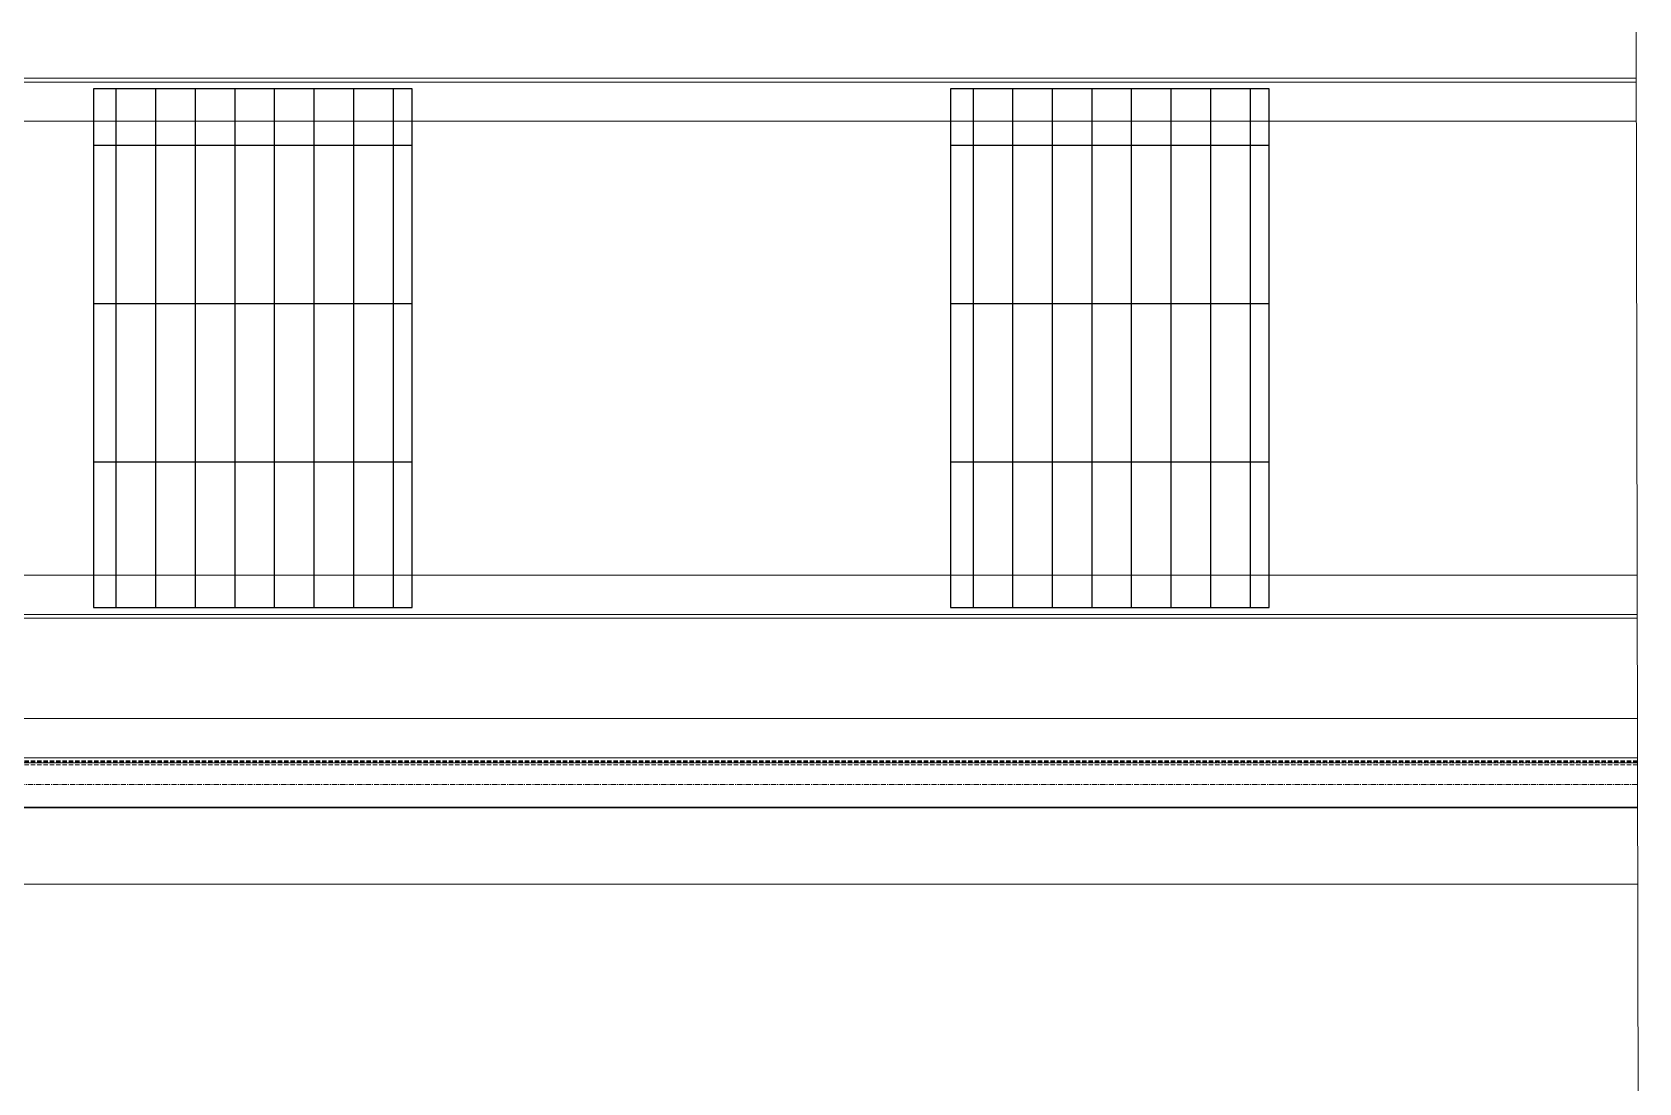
# Model space of a CAD drawing. Header units: millimetres. Extents: x -1319 to 21258, y 11161 to 27532.
# Drawn here: x 18816 to 21232, y 17983 to 19563 of the extents above; entities that cross this region are included whole.
import ezdxf

# ---------------------------------------------------------------- set-up
doc = ezdxf.new("R2010")
doc.units = ezdxf.units.MM
doc.linetypes.add('CENTER', pattern=[12.7, 7.9375, -1.5875, 1.5875, -1.5875])
doc.linetypes.add('HIDDEN', pattern=[9.525, 6.35, -3.175])
for name, color, linetype, lineweight in [('Belt', 4, 'Continuous', 9), ('CEN', 1, 'CENTER', 9), ('HIDDEN', 3, 'HIDDEN', 9), ('MAIN OBJECT', 2, 'Continuous', 18)]:
    doc.layers.add(name, color=color, linetype=linetype, lineweight=lineweight)

# ---------------------------------------------------------------- blocks, each defined once
blk = doc.blocks.new('A$C8184bacf')
at = {"color": 1}
for p, q in [((13660.7, -4004.1, 741166442.9), (13181.5, -4004.1, 741166442.9)), ((13181.5, -4004.1, 741166442.9), (13181.5, -4784.1, 741166442.9)), ((13660.7, -4784.1, 741166442.9), (13660.7, -4004.1, 741166442.9)), ((14949.7, -4004.1, 741166442.9), (14470.5, -4004.1, 741166442.9)), ((14470.5, -4004.1, 741166442.9), (14470.5, -4784.1, 741166442.9)), ((14949.7, -4784.1, 741166442.9), (14949.7, -4004.1, 741166442.9)), ((13181.5, -4784.1, 741166442.9), (13660.7, -4784.1, 741166442.9)), ((14470.5, -4784.1, 741166442.9), (14949.7, -4784.1, 741166442.9))]:
    blk.add_line(p, q, dxfattribs=at)
at = {"color": 1, "linetype": 'Continuous'}
for p, q in [((13215.2, -4004.1, 735951512.7), (13215.2, -4784.1, 735951512.7)), ((13274.8, -4004.1, 735951512.7), (13274.8, -4784.1, 735951512.7)), ((13334.3, -4004.1, 735951512.7), (13334.3, -4784.1, 735951512.7)), ((13393.8, -4004.1, 735951512.7), (13393.8, -4784.1, 735951512.7)), ((13453.3, -4004.1, 735951512.7), (13453.3, -4784.1, 735951512.7)), ((13512.9, -4004.1, 735951512.7), (13512.9, -4784.1, 735951512.7)), ((13572.4, -4004.1, 735951512.7), (13572.4, -4784.1, 735951512.7)), ((13631.9, -4004.1, 735951512.7), (13631.9, -4784.1, 735951512.7)), ((14504.2, -4004.1, 735951512.7), (14504.2, -4784.1, 735951512.7)), ((14563.8, -4004.1, 735951512.7), (14563.8, -4784.1, 735951512.7)), ((14623.3, -4004.1, 735951512.7), (14623.3, -4784.1, 735951512.7)), ((14682.8, -4004.1, 735951512.7), (14682.8, -4784.1, 735951512.7)), ((14742.3, -4004.1, 735951512.7), (14742.3, -4784.1, 735951512.7)), ((14801.9, -4004.1, 735951512.7), (14801.9, -4784.1, 735951512.7)), ((14861.4, -4004.1, 735951512.7), (14861.4, -4784.1, 735951512.7)), ((14920.9, -4004.1, 735951512.7), (14920.9, -4784.1, 735951512.7)), ((13181.5, -4088.7, 735951512.7), (13660.7, -4088.7, 735951512.7)), ((14470.5, -4088.7, 735951512.7), (14949.7, -4088.7, 735951512.7)), ((13181.5, -4326.8, 735951512.7), (13660.7, -4326.8, 735951512.7)), ((14470.5, -4326.8, 735951512.7), (14949.7, -4326.8, 735951512.7)), ((13181.5, -4564.9, 735951512.7), (13660.7, -4564.9, 735951512.7)), ((14470.5, -4564.9, 735951512.7), (14949.7, -4564.9, 735951512.7))]:
    blk.add_line(p, q, dxfattribs=at)
at = {"layer": 'Belt', "color": 1}
blk.add_line((15503.8, -5200, 448149754.8), (2588.1, -5200, 448149754.8), dxfattribs=at)
at = {"layer": 'CEN', "color": 1}
for p, q in [((11875, -5017.5, 448149754.8), (15503.5, -5017.5, 448149754.8)), ((11875, -5017.5, 448149754.8), (15503.5, -5017.5, 448149754.8)), ((15503.5, -5017.5, 448149754.8), (12053.2, -5017.5, 448149754.8)), ((15503.6, -5050, 448149754.8), (4136.2, -5050, 448149754.8))]:
    blk.add_line(p, q, dxfattribs=at)
at = {"layer": 'HIDDEN', "color": 1}
for p, q in [((15503.5, -5016.1, 7498900601.5), (4136.2, -5016.1, 7498900601.5)), ((15503.5, -5014.6, 9020072719.1), (12053.2, -5014.6, 9124385734.1)), ((15503.5, -5020.3, 9020072424.6), (12053.2, -5020.3, 9124385734.1))]:
    blk.add_line(p, q, dxfattribs=at)
at = {"layer": 'MAIN OBJECT', "color": 1, "linetype": 'Continuous'}
blk.add_line((15501.6, -3918.7, 9129151000.9), (15505.7, -6284.2, 9129151000.9), dxfattribs=at)
at = {"layer": 'MAIN OBJECT', "color": 1}
for p, q in [((15501.8, -3987.7, 448149754.8), (11500, -3987.7, 448149755.6)), ((15501.8, -3993.7, 448149754.8), (11500, -3993.7, 448149755.6)), ((15501.9, -4052.7, 448149754.8), (11500, -4052.7, 448149755.6)), ((15503, -4735.5, 448149754.8), (11500, -4735.5, 448149755.6)), ((15503.1, -4794.5, 448149754.8), (11500, -4794.5, 448149755.6)), ((15503.1, -4800, 448149754.8), (11500, -4800, 448149755.6)), ((15503.4, -4950.9, 448149754.8), (12053.2, -4950.9, 448149754.8)), ((15503.5, -5010, 448149754.8), (4136.2, -5010, 448149754.8)), ((15503.6, -5085, 448149754.8), (4136.2, -5085, 448149754.8)), ((15503.6, -5084.1, 448149754.8), (12053.2, -5084.1, 448149754.8))]:
    blk.add_line(p, q, dxfattribs=at)

msp = doc.modelspace()

# ---------------------------------------------------------------- block references
msp.add_blockref('A$C8184bacf', (5726.8, 23482))

doc.saveas('drawing.dxf')
